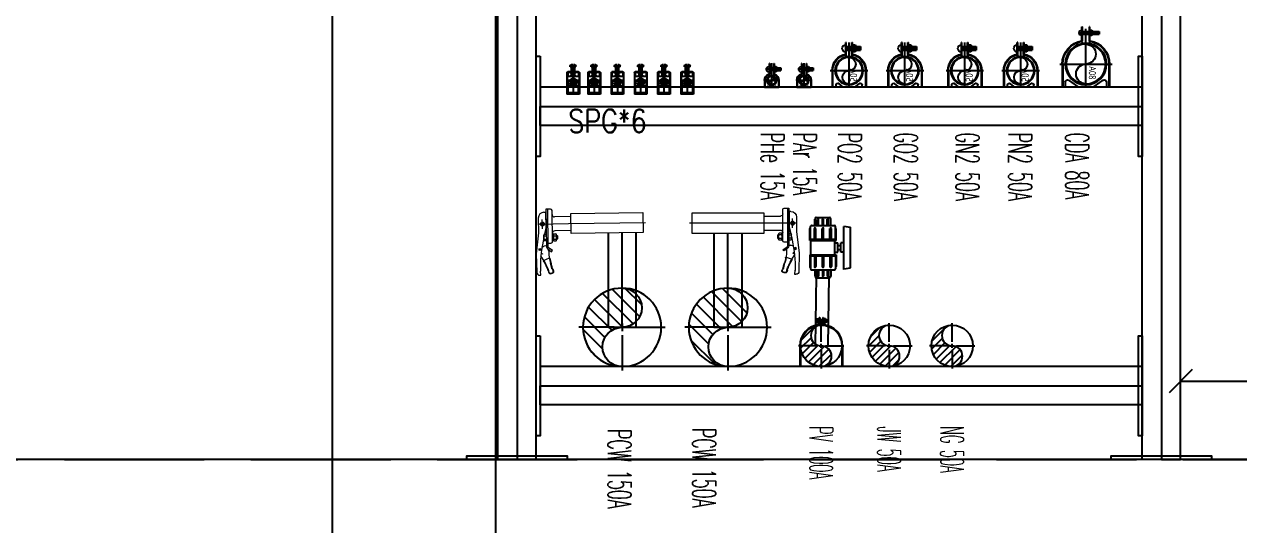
# Model space of a CAD drawing. Extents: x -3080 to 28500, y -1326 to 31609.
# Drawn here: x 21196.4 to 21457, y 26306.8 to 26414.3 of the extents above; entities that cross this region are included whole.
import ezdxf
from ezdxf.enums import TextEntityAlignment as Align
from ezdxf.xclip import XClip

# ---------------------------------------------------------------- set-up
doc = ezdxf.new("R2010")
doc.units = 0
doc.header["$LTSCALE"] = 100
doc.header["$XCLIPFRAME"] = 2
for name, pattern in [('188K-SM-07-F10-MECH-CR PIPE-Y2257103$0$AP7P1-SM-08-FNN-120-A(4)-SMP$0$18P2-SM-08-FNN-320-A(9)-20190318-JEN$0$SM-08-FNN-300-A(9)-JEN$0$15P6-SM-08-FNN-320-A(10)-UIS-TCM$0$15P6-SM-08-FNN-320-A(10)-UIS-TCM$0$15P6-SM-08-FNN-320-A(10)-UIS-TCM$0$15P6-SM-08-FNN-320-A(10)-UIS-TCM$0$15P6-SM-08-FNN-320-A(10)-UIS-TCM$0$15P6-SM-08-FNN-320-A(10)-UIS-TCM$0$15P6-SM-08-FNN-320-A(10)-UIS-TCM$0$8$0$F14P7-08-FNN-08-001_SPG$0$CENTER', [50.8, 31.75, -6.35, 6.35, -6.35]), ('188K-SM-07-F10-MECH-CR PIPE-Y2257103$0$AP7P1-SM-08-FNN-120-A(4)-SMP$0$18P2-SM-08-FNN-320-A(9)-20190318-JEN$0$SM-08-FNN-300-A(9)-JEN$0$15P6-SM-08-FNN-320-A(10)-UIS-TCM$0$15P6-SM-08-FNN-320-A(10)-UIS-TCM$0$15P6-SM-08-FNN-320-A(10)-UIS-TCM$0$15P6-SM-08-FNN-320-A(10)-UIS-TCM$0$15P6-SM-08-FNN-320-A(10)-UIS-TCM$0$15P6-SM-08-FNN-320-A(10)-UIS-TCM$0$15P6-SM-08-FNN-320-A(10)-UIS-TCM$0$8$0$F14P7-08-FNN-08-001_SPG$0$HIDDEN', [9.525, 6.35, -3.175]), ('188K-SM-07-F10-MECH-CR PIPE-Y2257103$0$CENTER', [2, 1.25, -0.25, 0.25, -0.25]), ('188K-SM-07-F10-MECH-CR PIPE-Y2257103$0$X-S-FAB_SL ALL$0$HIDDEN', [0.4, 0.3, -0.1])]:
    doc.linetypes.add(name, pattern=pattern)
for name, color, linetype in [('0-xref', 8, 'Continuous'), ('188K-SM-07-F10-MECH-CR PIPE-Y2257103$0$0-AP7P1-SM-08-BG_CDA', 6, 'Continuous'), ('188K-SM-07-F10-MECH-CR PIPE-Y2257103$0$0-BG', 6, 'Continuous'), ('188K-SM-07-F10-MECH-CR PIPE-Y2257103$0$0-Y-PCW', 140, 'Continuous'), ('188K-SM-07-F10-MECH-CR PIPE-Y2257103$0$18P6-SM-08-FNN-120-A(X)-20211124$0$0-L191043-PCWR-20.7-P', 6, 'Continuous'), ('188K-SM-07-F10-MECH-CR PIPE-Y2257103$0$18P6-SM-08-FNN-120-A(X)-20211124$0$0-和淞-G-BG_PN2', 116, 'Continuous'), ('188K-SM-07-F10-MECH-CR PIPE-Y2257103$0$AP6A-SM-08-FNN-300-A(18)-BAY$0$0-PV', 5, 'Continuous'), ('188K-SM-07-F10-MECH-CR PIPE-Y2257103$0$AP7P1-SM-08-FNN-120-A(12.5)-SMP$0$18P6-SM-08-FNN-120-A(X)-20211124$0$0-和淞-G-BG_GN2', 5, 'Continuous'), ('188K-SM-07-F10-MECH-CR PIPE-Y2257103$0$AP7P1-SM-08-FNN-120-A(4)-SMP$0$18P2-SM-08-FNN-320-A(9)-20190318-JEN$0$SM-08-FNN-300-A(9)-JEN$0$15P6-SM-08-FNN-320-A(10)-UIS-TCM$0$15P6-SM-08-FNN-320-A(10)-UIS-TCM$0$15P6-SM-08-FNN-320-A(10)-UIS-TCM$0$15P6-SM-08-FNN-320-A(10)-UIS-TCM$0$15P6-SM-08-FNN-320-A(10)-UIS-TCM$0$8$0$F14P7-08-FNN-08-001_SPG$0$G-SPG_C-20%F2+N2#AC201', 120, 'Continuous'), ('188K-SM-07-F10-MECH-CR PIPE-Y2257103$0$H-TXT', 7, 'Continuous'), ('188K-SM-07-F10-MECH-CR PIPE-Y2257103$0$SH-LINE-130', 2, 'Continuous'), ('188K-SM-07-F10-MECH-CR PIPE-Y2257103$0$UPW_PVDF', 7, 'Continuous'), ('188K-SM-07-F10-MECH-CR PIPE-Y2257103$0$X-S-FAB_SL ALL$0$BEAM-S', 2, 'Continuous'), ('188K-SM-07-F10-MECH-CR PIPE-Y2257103$0$X-S-FAB_SL ALL$0$HID', 5, '188K-SM-07-F10-MECH-CR PIPE-Y2257103$0$X-S-FAB_SL ALL$0$HIDDEN')]:
    doc.layers.add(name, color=color, linetype=linetype)
doc.layers.add('188K-SM-07-F10-MECH-CR PIPE-Y2257103$0$PCW', color=3, linetype='Continuous', lineweight=5, true_color=0x00ff00)
doc.styles.add('188K-SM-07-F10-MECH-CR PIPE-Y2257103$0$AA-TXT', font='romans.shx', dxfattribs={"bigfont": 'chineset.shx'})
doc.styles.add('188K-SM-07-F10-MECH-CR PIPE-Y2257103$0$AP6A-SM-08-FNN-300-A(18)-BAY$0$15P6-SM-08-FNN-100-A(D)-UIS-TCM$0$aa-txt', font='simplex.shx', dxfattribs={"width": 0.8, "bigfont": 'CHINA.shx'})
doc.styles.add('188K-SM-07-F10-MECH-CR PIPE-Y2257103$0$AP6A-SM-08-FNN-300-A(18)-BAY$0$15P6-SM-08-FNN-100-A(D)-UIS-TCM$0$SM-08-FNN-300-0_WWT(8)$0$SIMPLEX', font='SIMPLEX.shx', dxfattribs={"width": 0.7})
doc.styles.add('188K-SM-07-F10-MECH-CR PIPE-Y2257103$0$SPG', font='txt.shx', dxfattribs={"width": 0.55, "bigfont": '@chineset.shx'})
doc.styles.add('188K-SM-07-F10-MECH-CR PIPE-Y2257103$0$Standard', font='', dxfattribs={"width": 0.8})
doc.styles.get('188K-SM-07-F10-MECH-CR PIPE-Y2257103$0$Standard').set_extended_font_data('Microsoft JhengHei')
doc.dimstyles.new('188K-SM-07-F10-MECH-CR PIPE-Y2257103$0$DIMx5', dxfattribs={"dimscale": 5, "dimtxt": 5, "dimasz": 1, "dimexe": 0.5, "dimexo": 0.25, "dimgap": 0.25, "dimtad": 1, "dimdec": 1, "dimlfac": 10, "dimtxsty": '188K-SM-07-F10-MECH-CR PIPE-Y2257103$0$SPG', "dimblk": '188K-SM-07-F10-MECH-CR PIPE-Y2257103$0$_OBLIQUE', "dimcen": 2.5, "dimadec": 0, "dimazin": 0, "dimtfac": 1, "dimtdec": 1, "dimtmove": 0, "dimatfit": 3, "dimldrblk": '188K-SM-07-F10-MECH-CR PIPE-Y2257103$0$_OBLIQUE', "dimfxl": 1, "dimarcsym": 0})

# ---------------------------------------------------------------- blocks, each defined once
blk = doc.blocks.new('*U1541')
at = {"color": 241}
blk.add_lwpolyline([(17.5, 50), (-17.5, 50), (-17.5, 337.5), (17.5, 337.5)], close=True, dxfattribs=at)
blk = doc.blocks.new('188K-SM-07-F10-MECH-CR PIPE-Y2257103$0$X-S-FAB_SL ALL')
at = {"layer": '188K-SM-07-F10-MECH-CR PIPE-Y2257103$0$X-S-FAB_SL ALL$0$HID'}
blk.add_line((-2628.521, -73013.977), (19076.479, -73013.977), dxfattribs=at)
at = {"layer": '188K-SM-07-F10-MECH-CR PIPE-Y2257103$0$X-S-FAB_SL ALL$0$BEAM-S'}
blk.add_blockref('*U1541', (16806.479, -73086.477), dxfattribs=at)
blk = doc.blocks.new('*U257')
h = blk.add_hatch()
h.set_pattern_fill('ANSI31', color=1, scale=16.83, style=0)
h.set_pattern_definition([(45, (0, 0), (-1.48758, 1.48758), [])])
h.paths.add_polyline_path([(0, 8.41, 0.414214), (-8.41, 0, 0.414214), (0, -8.41, 1), (0, 0, -1)])
at = {"color": 1}
for p, q in [((0, 1.68), (0, 9.26)), ((-1.68, 0), (-9.26, 0)), ((-0.84, 0), (0.84, 0)), ((0, -0.84), (0, 0.84)), ((1.68, 0), (9.26, 0)), ((0, -1.68), (0, -9.26))]:
    blk.add_line(p, q, dxfattribs=at)
blk.add_circle((0, 0), 8.41)
for centre, start, end in [((0, 4.21), 90, 270), ((0, -4.21), 270, 90)]:
    blk.add_arc(centre, 4.21, start, end, dxfattribs=at)
at = {"style": '188K-SM-07-F10-MECH-CR PIPE-Y2257103$0$AP6A-SM-08-FNN-300-A(18)-BAY$0$15P6-SM-08-FNN-100-A(D)-UIS-TCM$0$aa-txt', "width": 0.8, "flags": 1}
blk.add_attdef('高度(cm)', (0.02, 0.14), '', height=0.2, dxfattribs=at)
blk = doc.blocks.new('*U213')
h = blk.add_hatch()
h.set_pattern_fill('ANSI31', color=1, scale=8.89, style=0)
h.set_pattern_definition([(45, (0, 0), (-0.78577, 0.78577), [])])
h.paths.add_polyline_path([(0, 4.45, 0.414214), (-4.45, 0, 0.414214), (0, -4.45, 1), (0, 0, -1)])
at = {"color": 1}
for p, q in [((0, 0.89), (0, 4.89)), ((-0.89, 0), (-4.89, 0)), ((-0.44, 0), (0.44, 0)), ((0, -0.44), (0, 0.44)), ((0.89, 0), (4.89, 0)), ((0, -0.89), (0, -4.89))]:
    blk.add_line(p, q, dxfattribs=at)
blk.add_circle((0, 0), 4.45)
for centre, start, end in [((0, 2.22), 90, 270), ((0, -2.22), 270, 90)]:
    blk.add_arc(centre, 2.22, start, end, dxfattribs=at)
at = {"style": '188K-SM-07-F10-MECH-CR PIPE-Y2257103$0$AP6A-SM-08-FNN-300-A(18)-BAY$0$15P6-SM-08-FNN-100-A(D)-UIS-TCM$0$aa-txt', "width": 0.8, "flags": 1}
blk.add_attdef('高度(cm)', (0.02, 0.14), '', height=0.2, dxfattribs=at)
blk = doc.blocks.new('188K-SM-07-F10-MECH-CR PIPE-Y2257103$0$A$Cb8898ec5')
at = {"linetype": '188K-SM-07-F10-MECH-CR PIPE-Y2257103$0$CENTER'}
blk.add_line((-2.76, 16.16), (4, 16.16), dxfattribs=at)
at = {"linetype": 'ByBlock'}
for p, q in [((-2.52, 16.84), (-1.66, 16.84)), ((-1.38, 18.23), (-1.38, 13.74)), ((-1.38, 18.23), (-0.97, 18.23)), ((-1.38, 17.54), (-1.38, 14.78)), ((-0.97, 18.23), (-0.97, 13.37)), ((0.97, 18.23), (0.97, 13.37)), ((0.97, 18.23), (1.38, 18.23)), ((1.38, 18.23), (1.38, 13.74)), ((1.66, 14.78), (1.66, 17.54)), ((1.66, 17.17), (1.66, 15.14)), ((2.55, 17.51), (1.86, 17.51)), ((1.86, 16.84), (2.55, 16.84)), ((2.76, 15.14), (2.76, 17.17)), ((-2.52, 15.48), (-1.66, 15.48)), ((1.86, 15.48), (2.55, 15.48)), ((1.86, 14.8), (2.55, 14.8)), ((-13.81, 0), (-13.81, -13.4)), ((-13.4, 0), (-13.4, -13.4)), ((13.4, 0), (13.4, -13.4)), ((13.81, 0), (13.81, -13.4))]:
    blk.add_line(p, q, dxfattribs=at)
blk.add_lwpolyline([(-2.62, 17.33), (-2.52, 17.51), (-1.66, 17.51), (-1.66, 14.8), (-2.52, 14.8), (-2.62, 14.99)], close=True, dxfattribs=at)
for points in [[(-1.38, 14.78), (-1.66, 14.78), (-1.66, 17.54), (-1.38, 17.54)], [(1.38, 16.85), (-1.38, 16.85)], [(1.66, 14.78), (1.38, 14.78), (1.38, 17.54), (1.66, 17.54)], [(2.76, 15.47), (3.66, 15.47), (3.66, 16.85), (2.76, 16.85)], [(-1.38, 15.47), (1.38, 15.47)]]:
    blk.add_lwpolyline(points, dxfattribs=at)
blk.add_circle((0, 0, 0), 13.4)
blk.add_circle((0, 0), 13.4, dxfattribs=at)
for centre, radius, start, end in [((-2.02, 17.17), 0.599, 145.61575, 214.38425), ((-0.38, 16.16), 2.24, 162.41205, 197.58795), ((2.04, 17.17), 0.38, 117.12411, 242.87589), ((2.87, 16.16), 1.21, 146.00782, 213.99218), ((2.38, 17.17), 0.38, 297.12411, 62.87589), ((1.55, 16.16), 1.21, 326.00782, 33.99218), ((2.61, 16.16), 1.25, 326.60151, 33.39849), ((0, 0), 13.81, 95.73055, 180), ((-2.02, 15.14), 0.599, 145.61575, 214.38425), ((0, 0), 13.81, 0, 84.26945), ((2.04, 15.14), 0.38, 117.12411, 242.87589), ((2.38, 15.14), 0.38, 297.12411, 62.87589)]:
    blk.add_arc(centre, radius, start, end, dxfattribs=at)
blk = doc.blocks.new('188K-SM-07-F10-MECH-CR PIPE-Y2257103$0$PCW-150Ax50A-L20-l_dwg_BFV-toyo-50A-f-3997985-SEC-F21')
at = {"layer": '188K-SM-07-F10-MECH-CR PIPE-Y2257103$0$PCW'}
for p, q in [((176568.5, 9726.3), (176569.5, 9726.3)), ((176572.5, 9736.1), (176572.5, 9655.1)), ((176582.5, 9666.1), (176582.5, 9733.1)), ((176568.5, 9710.6), (176569.5, 9710.6)), ((176568.5, 9697.6), (176569.5, 9697.6)), ((176622.5, 9719.1), (176587.5, 9719.1)), ((176564, 9675.2), (176562.3, 9667.3)), ((176564, 9669.7), (176564, 9680.2)), ((176565, 9682), (176569.5, 9682)), ((176565, 9678.5), (176569.5, 9678.5)), ((176565, 9671.5), (176569.5, 9671.5)), ((176569.5, 9668), (176565, 9668)), ((176585.5, 9682.5), (176590.3, 9682.5)), ((176585.5, 9678.7), (176590.3, 9678.7)), ((176585.5, 9671.2), (176590.3, 9671.2)), ((176585.5, 9667.5), (176590.3, 9667.5)), ((176622.5, 9689.1), (176587.5, 9689.1)), ((176591.3, 9669.3), (176591.3, 9680.6)), ((176591.3, 9679), (176592.5, 9679)), ((176559.8, 9654.8), (176564.8, 9656.7)), ((176572.5, 9663.1), (176579.5, 9663.1)), ((176574, 9647), (176573.3, 9649.7)), ((176547.2, 9639.8), (176547.8, 9600.6)), ((176562.6, 9626.1), (176575.6, 9631)), ((176572.4, 9603.2), (176572.7, 9600.6)), ((176573.8, 9601), (176573.5, 9603.6)), ((176579, 9598.4), (176581.2, 9599.1)), ((176579.4, 9597.3), (176581.6, 9598))]:
    blk.add_line(p, q, dxfattribs=at)
at = {"layer": '188K-SM-07-F10-MECH-CR PIPE-Y2257103$0$PCW', "color": 1, "true_color": 0xff0000}
blk.add_line((176561.3, 9694.1), (176561.3, 9714.1), dxfattribs=at)
at = {"layer": '188K-SM-07-F10-MECH-CR PIPE-Y2257103$0$PCW', "flags": 128}
for points in [[(176565.1, 9729.4), (176568.5, 9729.4), (176568.5, 9695.7), (176565.5, 9682)], [(176579.5, 9736.1), (176572.5, 9736.1), (176569.5, 9736.1), (176569.5, 9655.1)], [(176552.7, 9717), (176552.7, 9685.4), (176547.2, 9640.2)], [(176582.5, 9682.5), (176584.5, 9682.5), (176584.5, 9667.5), (176582.5, 9667.5)], [(176591.3, 9671), (176592.5, 9671), (176592.5, 9679), (176593.5, 9678), (176593.5, 9672), (176592.5, 9671)], [(176571.4, 9651.2), (176580.1, 9644.4), (176582, 9646.7), (176573.3, 9653.5)], [(176557.9, 9641.4), (176560.9, 9640.2), (176560.5, 9639.1), (176557.7, 9640.2)], [(176580.6, 9607.7), (176579.6, 9611.9), (176577.7, 9618.8)], [(176581.7, 9608.1), (176580.7, 9612.2), (176578.9, 9619.1)], [(176554.3, 9594.1), (176556.3, 9594.1), (176555.8, 9602.8)]]:
    blk.add_lwpolyline(points, dxfattribs=at)
for points in [[(176777.5, 9682.6), (176622.5, 9682.6), (176622.5, 9725.6), (176777.5, 9725.6)], [(176562.4, 9706.1), (176563.6, 9704.1), (176562.4, 9702.1), (176560.1, 9702.1), (176559, 9704.1), (176560.1, 9706.1)]]:
    blk.add_lwpolyline(points, close=True, dxfattribs=at)
at = {"layer": '188K-SM-07-F10-MECH-CR PIPE-Y2257103$0$PCW', "color": 1, "true_color": 0xff0000, "flags": 128}
blk.add_lwpolyline([(176551.3, 9704.1), (176617.5, 9704.1), (176782.5, 9704.1)], dxfattribs=at)
at = {"layer": '188K-SM-07-F10-MECH-CR PIPE-Y2257103$0$PCW'}
for centre, radius in [((176561.3, 9704.1), 4), ((176561.3, 9704.1), 2), ((176555.4, 9649.4), 2.06), ((176555.4, 9649.4), 1.41)]:
    blk.add_circle(centre, radius, dxfattribs=at)
for centre, radius, start, end in [((176565.1, 9717), 12.4, 90, 180), ((176579.5, 9733.1), 3, 0, 90), ((176587.5, 9724.1), 5, 180, 270), ((176566, 9680.2), 2.03, 120.5102, 239.4898), ((176570.6, 9675), 6.62, 148.1092, 211.8908), ((176566, 9669.7), 2.03, 120.5102, 239.4898), ((176587.5, 9684.1), 5, 90, 180), ((176586.8, 9680.6), 2.26, 123.8875, 236.1125), ((176592, 9675), 7.54, 150.1583, 209.8417), ((176586.8, 9669.3), 2.26, 123.8875, 236.1125), ((176589, 9680.6), 2.26, 303.8875, 56.1125), ((176583.8, 9675), 7.54, 330.1583, 29.8417), ((176589, 9669.3), 2.26, 303.8875, 56.1125), ((176836.8, 9607.2), 281, 167.6464, 180.9142), ((176566.8, 9651.2), 5.84, 62.8396, 110), ((176574.5, 9655.1), 5, 180, 232), ((176574.5, 9655.1), 2, 180, 232), ((176568.4, 9645.5), 5.84, 359.3167, 15), ((176667.7, 9644.3), 93.5, 179.3168, 195.8177), ((176579.5, 9666.1), 3, 270, 0), ((176550.6, 9639.8), 3.44, 173.0887, 180.5618), ((176462.7, 9566.5), 116.9, 18.505, 36.0403), ((176562.8, 9625.6), 0.584, 110.5352, 210.537), ((176462.7, 9566.5), 115.7, 18.505, 30.537), ((176575.8, 9630.4), 0.584, 8.5726, 110.5352), ((176667.7, 9644.3), 92.3, 188.5726, 195.8177), ((176554.3, 9600.7), 6.53, 180.5613, 270), ((176577.7, 9602.3), 5.26, 198.5051, 288.5045), ((176577.7, 9602.3), 4.09, 198.5051, 288.5045), ((176607.7, 9618.7), 29.2, 202.0741, 211.4646), ((176580.3, 9601.9), 2.92, 288.5053, 31.4646), ((176580.3, 9601.9), 4.09, 288.5053, 31.4646), ((176607.7, 9618.7), 28, 202.0741, 211.4646)]:
    blk.add_arc(centre, radius, start, end, dxfattribs=at)
blk = doc.blocks.new('188K-SM-07-F10-MECH-CR PIPE-Y2257103$0$AP6A-SM-08-FNN-300-A(18)-BAY$0$25A-BV')
for p, q in [((-26334.64, 1174.4, 0), (-26334.43, 1175.84, 0)), ((-26325.65, 1175.84, 0), (-26334.43, 1175.84, 0)), ((-26325.44, 1174.4, 0), (-26325.65, 1175.84, 0)), ((-26325.36, 1174.4, 0), (-26334.56, 1174.4, 0)), ((-26331.58, 1172.74, 0), (-26334.13, 1172.74, 0)), ((-26331.83, 1167.1, 0), (-26331.83, 1172.74, 0)), ((-26331.58, 1167.1, 0), (-26331.58, 1172.74, 0)), ((-26331.03, 1174.4, 0), (-26331.03, 1173.74, 0)), ((-26329.05, 1173.74, 0), (-26331.03, 1173.74, 0)), ((-26329.05, 1173.15, 0), (-26331.03, 1173.15, 0)), ((-26331.03, 1172.49, 0), (-26331.03, 1173.15, 0)), ((-26330.49, 1173.15, 0), (-26330.49, 1173.74, 0)), ((-26329.59, 1173.15, 0), (-26329.59, 1173.74, 0)), ((-26329.05, 1174.4, 0), (-26329.05, 1173.74, 0)), ((-26329.05, 1172.49, 0), (-26329.05, 1173.15, 0)), ((-26328.5, 1167.1, 0), (-26328.5, 1172.74, 0)), ((-26328.5, 1172.74, 0), (-26325.95, 1172.74, 0)), ((-26328.25, 1167.1, 0), (-26328.25, 1172.74, 0)), ((-26336.51, 1168.44, 0), (-26336.51, 1171.4, 0)), ((-26336.39, 1171.25, 0), (-26336.51, 1171.25, 0)), ((-26336.39, 1171.25, 0), (-26336.51, 1171.25, 0)), ((-26334.79, 1171.52, 0), (-26336.39, 1171.52, 0)), ((-26336.39, 1171.42, 0), (-26336.39, 1168.41, 0)), ((-26336.39, 1171.42, 0), (-26336.39, 1168.41, 0)), ((-26334.79, 1171.62, 0), (-26336.15, 1171.62, 0)), ((-26334.79, 1171.05, 0), (-26336.15, 1171.05, 0)), ((-26334.79, 1170.85, 0), (-26336.15, 1170.85, 0)), ((-26334.79, 1170.02, 0), (-26336.15, 1170.02, 0)), ((-26334.79, 1167.45, 0), (-26334.79, 1172.39, 0)), ((-26331.83, 1172.59, 0), (-26334.59, 1172.59, 0)), ((-26331.83, 1171.73, 0), (-26334.13, 1171.73, 0)), ((-26331.83, 1171.43, 0), (-26334.13, 1171.43, 0)), ((-26331.83, 1170.07, 0), (-26334.13, 1170.07, 0)), ((-26328.5, 1172.49, 0), (-26331.58, 1172.49, 0)), ((-26328.25, 1172.59, 0), (-26325.49, 1172.59, 0)), ((-26328.25, 1171.73, 0), (-26325.95, 1171.73, 0)), ((-26328.25, 1171.43, 0), (-26325.95, 1171.43, 0)), ((-26328.25, 1170.07, 0), (-26325.95, 1170.07, 0)), ((-26325.29, 1167.45, 0), (-26325.29, 1172.39, 0)), ((-26325.29, 1171.62, 0), (-26323.93, 1171.62, 0)), ((-26325.29, 1171.52, 0), (-26323.69, 1171.52, 0)), ((-26325.29, 1171.05, 0), (-26323.93, 1171.05, 0)), ((-26325.29, 1170.85, 0), (-26323.93, 1170.85, 0)), ((-26325.29, 1170.02, 0), (-26323.93, 1170.02, 0)), ((-26323.57, 1168.44, 0), (-26323.57, 1171.4, 0)), ((-26336.39, 1168.58, 0), (-26336.51, 1168.58, 0)), ((-26336.39, 1168.58, 0), (-26336.51, 1168.58, 0)), ((-26334.79, 1168.32, 0), (-26336.39, 1168.32, 0)), ((-26334.79, 1169.82, 0), (-26336.15, 1169.82, 0)), ((-26334.79, 1168.22, 0), (-26336.15, 1168.22, 0)), ((-26334.71, 1168.99, 0), (-26336.07, 1168.99, 0)), ((-26334.71, 1168.79, 0), (-26336.07, 1168.79, 0)), ((-26331.83, 1169.77, 0), (-26334.13, 1169.77, 0)), ((-26331.83, 1168.4, 0), (-26334.13, 1168.4, 0)), ((-26331.83, 1168.1, 0), (-26334.13, 1168.1, 0)), ((-26328.25, 1169.77, 0), (-26325.95, 1169.77, 0)), ((-26328.25, 1168.4, 0), (-26325.95, 1168.4, 0)), ((-26328.25, 1168.1, 0), (-26325.95, 1168.1, 0)), ((-26325.29, 1169.82, 0), (-26323.93, 1169.82, 0)), ((-26325.29, 1168.99, 0), (-26323.93, 1168.99, 0)), ((-26325.29, 1168.79, 0), (-26323.93, 1168.79, 0)), ((-26325.29, 1168.32, 0), (-26323.69, 1168.32, 0)), ((-26325.29, 1168.22, 0), (-26323.93, 1168.22, 0)), ((-26331.83, 1167.25, 0), (-26334.59, 1167.25, 0)), ((-26331.58, 1167.1, 0), (-26334.13, 1167.1, 0)), ((-26328.5, 1167.35, 0), (-26331.58, 1167.35, 0)), ((-26328.5, 1167.1, 0), (-26325.95, 1167.1, 0)), ((-26328.25, 1167.25, 0), (-26325.49, 1167.25, 0))]:
    blk.add_line(p, q)
for centre, radius, start, end in [((-26334.13, 1172.59, 0), 0.15, 90, 180), ((-26325.95, 1172.59, 0), 0.15, 0, 90), ((-26336.39, 1171.4, 0), 0.12, 90, 180), ((-26336.15, 1171.52, 0), 0.1, 90, 180), ((-26336.15, 1170.95, 0), 0.1, 90, 270), ((-26336.15, 1169.92, 0), 0.1, 90, 270), ((-26334.59, 1172.39, 0), 0.2, 90, 180), ((-26334.13, 1171.58, 0), 0.15, 90, 270), ((-26334.13, 1169.92, 0), 0.15, 90, 270), ((-26325.95, 1171.58, 0), 0.15, 270, 90), ((-26325.95, 1169.92, 0), 0.15, 270, 90), ((-26325.49, 1172.39, 0), 0.2, 0, 90), ((-26323.93, 1171.52, 0), 0.1, 0, 90), ((-26323.93, 1170.95, 0), 0.1, 270, 90), ((-26323.93, 1169.92, 0), 0.1, 270, 90), ((-26323.69, 1171.4, 0), 0.12, 0, 90), ((-26336.39, 1168.44, 0), 0.12, 180, 270), ((-26336.15, 1168.32, 0), 0.1, 180, 270), ((-26336.07, 1168.89, 0), 0.1, 90, 270), ((-26334.59, 1167.45, 0), 0.2, 180, 270), ((-26334.13, 1168.25, 0), 0.15, 90, 270), ((-26325.95, 1168.25, 0), 0.15, 270, 90), ((-26325.49, 1167.45, 0), 0.2, 270, 0), ((-26323.93, 1168.89, 0), 0.1, 270, 90), ((-26323.93, 1168.32, 0), 0.1, 270, 0), ((-26323.69, 1168.44, 0), 0.12, 270, 0), ((-26334.13, 1167.25, 0), 0.15, 180, 270), ((-26325.95, 1167.25, 0), 0.15, 270, 0)]:
    blk.add_arc(centre, radius, start, end)
blk = doc.blocks.new('188K-SM-07-F10-MECH-CR PIPE-Y2257103$0$SEC-P-Clamp-80A')
at = {"color": 0, "linetype": 'ByBlock'}
for p, q in [((-13.7, 119.5), (-28.3, 119.5)), ((-28.3, 119.5), (-28.3, 113.5)), ((-13.7, 113.5), (-28.3, 113.5)), ((-13.7, 120.9), (-13.7, 112.2)), ((-9.5, 122.3), (-12.9, 122.3)), ((-12.9, 119.4), (-9.5, 119.4)), ((-12.9, 113.6), (-9.5, 113.6)), ((-12.9, 110.8), (-9.5, 110.8)), ((-8.7, 99.5), (-8.7, 129.5)), ((-8.7, 129.5), (-7.5, 129.5)), ((-8.7, 112.2), (-8.7, 120.9)), ((-7.5, 98.5), (-7.5, 129.5)), ((7.5, 119.5), (-7.5, 119.5)), ((7.5, 113.5), (-7.5, 113.5)), ((7.5, 98.5), (7.5, 129.5)), ((8.7, 129.5), (7.5, 129.5)), ((8.7, 99.5), (8.7, 129.5)), ((-50.8, 49.5), (-50.8, 0)), ((-49.5, 49.5), (-49.5, 0)), ((49.5, 49.5), (49.5, 0)), ((50.8, 49.5), (50.8, 0)), ((-50.8, 0), (50.8, 0)), ((-44.5, 10.4), (-44.5, 0)), ((-15.2, 0), (-36.8, 14.6)), ((15.2, 0), (36.8, 14.6)), ((44.5, 10.4), (44.5, 0))]:
    blk.add_line(p, q, dxfattribs=at)
at = {"color": 1, "linetype": '188K-SM-07-F10-MECH-CR PIPE-Y2257103$0$CENTER'}
for p, q in [((14.5, 116.5), (-28.3, 116.5)), ((0, 0), (0, 129.1)), ((56.3, 49.5), (-56.3, 49.5))]:
    blk.add_line(p, q, dxfattribs=at)
at = {"color": 0, "linetype": 'ByBlock'}
for radius in [44.5, 42.5]:
    blk.add_circle((0, 49.5), radius, dxfattribs=at)
for centre, radius, start, end in [((-12, 120.9), 1.7, 122.0046, 237.9954), ((-8.1, 116.5), 5.61, 149.0209, 210.9791), ((-12, 112.2), 1.7, 122.0046, 237.9954), ((-10.4, 120.9), 1.7, 302.0046, 57.9954), ((-14.3, 116.5), 5.61, 329.0209, 30.9791), ((-10.4, 112.2), 1.7, 302.0046, 57.9954), ((8.7, 116.5), 5.77, 270, 90), ((0, 49.5), 50.8, 99.8709, 180), ((0, 49.5), 49.5, 98.7059, 180), ((-10, 95.4), 2.5, 284.2411, 104.2411), ((0, 49.5), 49.5, 0, 81.2941), ((10, 95.4), 2.5, 75.7589, 255.7589), ((0, 49.5), 50.8, 0, 80.1291), ((-39.5, 10.4), 5, 55.9469, 180), ((39.5, 10.4), 5, 0, 124.0531)]:
    blk.add_arc(centre, radius, start, end, dxfattribs=at)
for centre, start, end in [((0, 70.8), 90, 270), ((0, 28.3), 270, 90)]:
    blk.add_arc(centre, 21.2, start, end)
at = {"color": 2, "linetype": 'ByBlock', "style": '188K-SM-07-F10-MECH-CR PIPE-Y2257103$0$Standard', "width": 0.75}
blk.add_text('80A', height=15, rotation=90, dxfattribs=at).set_placement((-13.8, 30.6), align=Align.MIDDLE)
blk = doc.blocks.new('*U1538')
at = {"color": 0}
blk.add_blockref('188K-SM-07-F10-MECH-CR PIPE-Y2257103$0$SEC-P-Clamp-80A', (0, 0), dxfattribs=at)
blk = doc.blocks.new('188K-SM-07-F10-MECH-CR PIPE-Y2257103$0$SEC-P-Clamp-50A')
at = {"color": 0, "linetype": 'ByBlock'}
for p, q in [((-13.7, 87), (-24.8, 87)), ((-24.8, 87), (-24.8, 79)), ((-13.7, 79), (-24.8, 79)), ((-13.7, 88.6), (-13.7, 77.4)), ((-8, 90.5), (-12.9, 90.5)), ((-8, 86.7), (-12.9, 86.7)), ((-8, 79.2), (-12.9, 79.2)), ((-7.2, 71), (-7.2, 96)), ((-6, 96), (-7.2, 96)), ((-7.2, 77.4), (-7.2, 88.6)), ((-6, 70), (-6, 96)), ((6, 87), (-6, 87)), ((6, 79), (-6, 79)), ((6, 70), (6, 96)), ((6, 96), (7.2, 96)), ((7.2, 71), (7.2, 96)), ((-12.9, 75.5), (-8, 75.5)), ((-36.5, 35.2), (-36.5, 0)), ((-35.2, 35.2), (-35.2, 0)), ((35.2, 35.2), (35.2, 0)), ((36.5, 35.2), (36.5, 0)), ((-36.5, 0), (36.5, 0)), ((-28, 0), (-28, 4.2)), ((-12.5, 0), (-21.5, 7.3)), ((12.5, 0), (21.5, 7.3)), ((28, 0), (28, 4.2))]:
    blk.add_line(p, q, dxfattribs=at)
at = {"color": 1, "linetype": '188K-SM-07-F10-MECH-CR PIPE-Y2257103$0$CENTER'}
for p, q in [((7.2, 83), (-24.8, 83)), ((0, 0), (0, 95.9)), ((-40.2, 35.2), (40.2, 35.2))]:
    blk.add_line(p, q, dxfattribs=at)
at = {"color": 0, "linetype": 'ByBlock'}
for radius in [30.2, 28.6]:
    blk.add_circle((0, 35.2), radius, dxfattribs=at)
for centre, radius, start, end in [((-11.1, 88.6), 2.6, 133.818, 226.182), ((-4.5, 83), 9.2, 155.9322, 204.0678), ((-11.1, 77.4), 2.6, 133.818, 226.182), ((-9.8, 88.6), 2.6, 313.818, 46.182), ((-16.4, 83), 9.2, 335.9322, 24.0678), ((-9.8, 77.4), 2.6, 313.818, 46.182), ((7.2, 83), 7.51, 270, 90), ((0, 35.2), 36.4, 101.3926, 180), ((0, 35.2), 35.2, 99.8002, 180), ((0, 49.5), 14.3, 90, 270), ((-8.5, 66.9), 2.51, 279.2496, 105.0462), ((0, 35.2), 35.2, 0, 80.1998), ((8.5, 66.9), 2.51, 74.9538, 260.7504), ((0, 35.2), 36.4, 0, 78.6074), ((0, 21), 14.3, 270, 90), ((-24, 4.2), 4, 50.95, 180), ((24, 4.2), 4, 0, 129.05)]:
    blk.add_arc(centre, radius, start, end, dxfattribs=at)
at = {"color": 2, "linetype": 'ByBlock', "style": '188K-SM-07-F10-MECH-CR PIPE-Y2257103$0$Standard', "width": 0.75}
blk.add_text('50A', height=15, rotation=90, dxfattribs=at).set_placement((-9.7, 25.6), align=Align.MIDDLE)
blk = doc.blocks.new('*U259')
at = {"color": 0}
blk.add_blockref('188K-SM-07-F10-MECH-CR PIPE-Y2257103$0$SEC-P-Clamp-50A', (0, 0), dxfattribs=at)
blk = doc.blocks.new('188K-SM-07-F10-MECH-CR PIPE-Y2257103$0$SEC-P-Clamp-15A')
at = {"color": 0, "linetype": 'ByBlock'}
for p, q in [((-10.5, 41.3), (-19.9, 41.3)), ((-19.9, 41.3), (-19.9, 35.3)), ((-10.5, 35.3), (-19.9, 35.3)), ((-10.5, 42.7), (-10.5, 34)), ((-6.3, 44.1), (-9.7, 44.1)), ((-9.7, 41.2), (-6.3, 41.2)), ((-9.7, 35.5), (-6.3, 35.5)), ((-9.7, 32.6), (-6.3, 32.6)), ((-5.5, 50.8), (-5.5, 28.8)), ((-4.5, 50.8), (-5.5, 50.8)), ((-4.5, 50.8), (-4.5, 28.1)), ((-4.5, 41.3), (4.5, 41.3)), ((-4.5, 35.3), (4.5, 35.3)), ((4.5, 50.8), (4.5, 28.1)), ((4.5, 50.8), (5.5, 50.8)), ((5.5, 50.8), (5.5, 28.8)), ((-15.5, 14.3), (-15.5, 0)), ((15.5, 0), (-15.5, 0)), ((-14.5, 14.3), (-14.5, 0)), ((-8.5, 1.1), (-8.5, 0)), ((-5, 0), (-6.8, 1.8)), ((5, 0), (6.8, 1.8)), ((8.5, 1.1), (8.5, 0)), ((14.5, 14.3), (14.5, 0)), ((15.5, 14.3), (15.5, 0))]:
    blk.add_line(p, q, dxfattribs=at)
at = {"color": 1, "linetype": 'ByBlock'}
for p, q in [((-19.9, 38.3), (13.4, 38.3)), ((0, 51.1), (0, 0)), ((-16.4, 14.3), (16.4, 14.3))]:
    blk.add_line(p, q, dxfattribs=at)
at = {"color": 0, "linetype": 'ByBlock'}
for radius in [10.8, 9.2]:
    blk.add_circle((0, 14.3), radius, dxfattribs=at)
for centre, radius, start, end in [((0, 14.3), 15.5, 110.7836, 180), ((0, 14.3), 14.5, 108.08, 180), ((-8.8, 42.7), 1.7, 122.0046, 237.9954), ((-4.9, 38.3), 5.61, 149.0209, 210.9791), ((-8.8, 34), 1.7, 122.0046, 237.9954), ((-6.3, 25.3), 1.83, 299.9346, 119.9352), ((-7.2, 42.7), 1.7, 302.0046, 57.9954), ((-11.1, 38.3), 5.61, 329.0209, 30.9791), ((-7.2, 34), 1.7, 302.0046, 57.9954), ((0, 14.3), 14.5, 0, 71.92), ((6.3, 25.3), 1.83, 60.0648, 240.0654), ((5.5, 38.3), 5.77, 270, 90), ((0, 14.3), 15.5, 0, 69.2164), ((-7.5, 1.1), 1, 45, 180), ((0, 18.9), 4.6, 90, 270), ((0, 9.7), 4.6, 270, 90), ((7.5, 1.1), 1, 0, 135)]:
    blk.add_arc(centre, radius, start, end, dxfattribs=at)
at = {"color": 2, "linetype": 'ByBlock', "style": '188K-SM-07-F10-MECH-CR PIPE-Y2257103$0$Standard', "width": 0.75}
blk.add_text('15A', height=8, rotation=90, dxfattribs=at).set_placement((-4, 14.1), align=Align.MIDDLE)
blk = doc.blocks.new('*U252')
at = {"color": 0}
blk.add_blockref('188K-SM-07-F10-MECH-CR PIPE-Y2257103$0$SEC-P-Clamp-15A', (0, 0), dxfattribs=at)
blk = doc.blocks.new('188K-SM-07-F10-MECH-CR PIPE-Y2257103$0$AP7P1-SM-08-FNN-120-A(4)-SMP$0$18P2-SM-08-FNN-320-A(9)-20190318-JEN$0$SM-08-FNN-300-A(9)-JEN$0$15P6-SM-08-FNN-320-A(10)-UIS-TCM$0$15P6-SM-08-FNN-320-A(10)-UIS-TCM$0$15P6-SM-08-FNN-320-A(10)-UIS-TCM$0$15P6-SM-08-FNN-320-A(10)-UIS-TCM$0$15P6-SM-08-FNN-320-A(10)-UIS-TCM$0$15P6-SM-08-FNN-320-A(10)-UIS-TCM$0$15P6-SM-08-FNN-320-A(10)-UIS-TCM$0$8$0$F14P7-08-FNN-08-001_SPG$0$TubeClamp-6+10')
at = {"color": 0, "linetype": 'ByBlock'}
for p, q in [((-13.5, 31), (-13.5, 0)), ((-11.5, 33), (11.5, 33)), ((-11.5, 31), (-11.5, 23.1)), ((-11.5, 31), (11.5, 31)), ((-6, 43.6), (-6, 45.6)), ((-6, 43.6), (6, 43.6)), ((-4.5, 29), (-4.5, 31)), ((-4.5, 29), (4.5, 29)), ((-4, 47.6), (-0.7, 47.6)), ((-3.5, 33), (-3.5, 43.6)), ((-3.5, 23.6), (-3.5, 29)), ((-0.7, 45.6), (-0.7, 47.6)), ((-0.7, 45.6), (0.8, 45.6)), ((0.8, 47.6), (4, 47.6)), ((0.8, 45.6), (0.8, 47.6)), ((3.5, 33), (3.5, 43.6)), ((3.5, 23.6), (3.5, 29)), ((4.5, 29), (4.5, 31)), ((6, 43.6), (6, 45.6)), ((11.5, 31), (11.5, 23.1)), ((13.5, 31), (13.5, 0)), ((-12.9, 23.1), (13, 23.1)), ((-12.9, 23.1), (-12.9, 14.1)), ((-12.9, 14.1), (-8.7, 14.1)), ((-11.5, 14.1), (-11.5, 0)), ((-1, 19.1), (-8.7, 14.1)), ((-6, 23.6), (6, 23.6)), ((-6, 23.6), (-6, 23.1)), ((-1, 19.1), (1, 19.1)), ((1, 19.1), (8.8, 14.1)), ((6, 23.6), (6, 23.1)), ((8.8, 14.1), (13, 14.1)), ((11.5, 14.1), (11.5, 0)), ((13, 23.1), (13, 14.1)), ((-11, -12.1), (11, -12.1))]:
    blk.add_line(p, q, dxfattribs=at)
at = {"color": 1, "linetype": '188K-SM-07-F10-MECH-CR PIPE-Y2257103$0$AP7P1-SM-08-FNN-120-A(4)-SMP$0$18P2-SM-08-FNN-320-A(9)-20190318-JEN$0$SM-08-FNN-300-A(9)-JEN$0$15P6-SM-08-FNN-320-A(10)-UIS-TCM$0$15P6-SM-08-FNN-320-A(10)-UIS-TCM$0$15P6-SM-08-FNN-320-A(10)-UIS-TCM$0$15P6-SM-08-FNN-320-A(10)-UIS-TCM$0$15P6-SM-08-FNN-320-A(10)-UIS-TCM$0$15P6-SM-08-FNN-320-A(10)-UIS-TCM$0$15P6-SM-08-FNN-320-A(10)-UIS-TCM$0$8$0$F14P7-08-FNN-08-001_SPG$0$CENTER'}
blk.add_line((0, 47.6), (0, -15.2), dxfattribs=at)
at = {"color": 8, "linetype": '188K-SM-07-F10-MECH-CR PIPE-Y2257103$0$AP7P1-SM-08-FNN-120-A(4)-SMP$0$18P2-SM-08-FNN-320-A(9)-20190318-JEN$0$SM-08-FNN-300-A(9)-JEN$0$15P6-SM-08-FNN-320-A(10)-UIS-TCM$0$15P6-SM-08-FNN-320-A(10)-UIS-TCM$0$15P6-SM-08-FNN-320-A(10)-UIS-TCM$0$15P6-SM-08-FNN-320-A(10)-UIS-TCM$0$15P6-SM-08-FNN-320-A(10)-UIS-TCM$0$15P6-SM-08-FNN-320-A(10)-UIS-TCM$0$15P6-SM-08-FNN-320-A(10)-UIS-TCM$0$8$0$F14P7-08-FNN-08-001_SPG$0$HIDDEN'}
for p, q in [((-13.5, 0), (-13.5, -15)), ((-11.5, 0), (-11.5, -15)), ((-11, 0), (11, 0)), ((11.5, 0), (11.5, -15)), ((13.5, 0), (13.5, -15)), ((-13.5, -15), (-11.5, -15)), ((11.5, -15), (13.5, -15))]:
    blk.add_line(p, q, dxfattribs=at)
at = {"color": 0, "linetype": 'ByBlock'}
blk.add_lwpolyline([(-11, 2.4), (-11, -15.2), (11, -15.2), (11, 2.4)], close=True, dxfattribs=at)
for radius in [7.94, 6.94, 4.76, 3.76]:
    blk.add_circle((0, 10.3), radius, dxfattribs=at)
for centre, start, end in [((-11.5, 31), 90, 180), ((-4, 45.6), 90, 180), ((4, 45.6), 0, 90), ((11.5, 31), 0, 90)]:
    blk.add_arc(centre, 2, start, end, dxfattribs=at)
blk = doc.blocks.new('188K-SM-07-F10-MECH-CR PIPE-Y2257103$0$_OBLIQUE')
at = {"color": 0, "linetype": 'ByBlock', "lineweight": -2}
blk.add_line((-0.5, -0.5), (0.5, 0.5), dxfattribs=at)
blk = doc.blocks.new('*D1684')
at = {"color": 0, "lineweight": -2, "transparency": 16777216}
for p, q in [((21444.5, 26322.04), (21444.5, 26340.12)), ((21542.5, 26322.04), (21542.5, 26340.12)), ((21444.5, 26337.62), (21542.5, 26337.62))]:
    blk.add_line(p, q, dxfattribs=at)
at = {"layer": 'DefPoints', "color": 0, "transparency": 16777216}
for p in [(21542.5, 26337.62), (21444.5, 26320.79), (21542.5, 26320.79)]:
    blk.add_point(p, dxfattribs=at)
at = {"color": 0, "lineweight": -2, "transparency": 16777216, "xscale": 5, "yscale": 5, "zscale": 5, "rotation": 180}
blk.add_blockref('188K-SM-07-F10-MECH-CR PIPE-Y2257103$0$_OBLIQUE', (21444.5, 26337.62), dxfattribs=at)
at = {"color": 0, "lineweight": -2, "transparency": 16777216, "xscale": 5, "yscale": 5, "zscale": 5}
blk.add_blockref('188K-SM-07-F10-MECH-CR PIPE-Y2257103$0$_OBLIQUE', (21542.5, 26337.62), dxfattribs=at)
at = {"color": 0, "transparency": 16777216, "insert": (21493.5, 26351.37), "char_height": 25, "attachment_point": 5, "style": '188K-SM-07-F10-MECH-CR PIPE-Y2257103$0$SPG'}
blk.add_mtext('980', dxfattribs=at)
blk = doc.blocks.new('188K-SM-07-F10-MECH-CR PIPE-Y2257103')
blk.add_line((23502.5, 26320.786), (1845, 26320.786))
ref = blk.add_blockref('188K-SM-07-F10-MECH-CR PIPE-Y2257103$0$X-S-FAB_SL ALL', (4473.521, 99334.763))
XClip(ref).set_block_clipping_path([(-7553.4648570136, -75341.9369645483), (24026.2025623869, -67725.7696244382)])
at = {"layer": '188K-SM-07-F10-MECH-CR PIPE-Y2257103$0$0-Y-PCW'}
blk.add_line((21324.655, 26349.201), (21324.655, 26369.431), dxfattribs=at)
at = {"layer": '188K-SM-07-F10-MECH-CR PIPE-Y2257103$0$0-Y-PCW', "flags": 128}
blk.add_lwpolyline([(21321.639, 26369.431), (21321.639, 26349.201), (21327.671, 26349.201), (21327.671, 26369.431)], dxfattribs=at)
at = {"layer": '188K-SM-07-F10-MECH-CR PIPE-Y2257103$0$18P6-SM-08-FNN-120-A(X)-20211124$0$0-L191043-PCWR-20.7-P'}
blk.add_line((21347.372, 26349.201), (21347.372, 26369.431), dxfattribs=at)
at = {"layer": '188K-SM-07-F10-MECH-CR PIPE-Y2257103$0$18P6-SM-08-FNN-120-A(X)-20211124$0$0-L191043-PCWR-20.7-P', "flags": 128}
blk.add_lwpolyline([(21344.355, 26369.431), (21344.355, 26349.201), (21350.388, 26349.201), (21350.388, 26369.431)], dxfattribs=at)
at = {"layer": '188K-SM-07-F10-MECH-CR PIPE-Y2257103$0$AP6A-SM-08-FNN-300-A(18)-BAY$0$0-PV'}
for p, q in [((21366.286, 26360.243), (21366.073, 26345.25)), ((21368.985, 26360.205), (21368.773, 26345.211))]:
    blk.add_line(p, q, dxfattribs=at)
at = {"layer": '188K-SM-07-F10-MECH-CR PIPE-Y2257103$0$SH-LINE-130', "ltscale": 0.1}
for points in [[(21297.98, 26320.786), (21297.98, 26544.986), (21302.11, 26544.986), (21302.11, 26320.786)], [(21306.24, 26320.786), (21306.24, 26544.986), (21302.11, 26544.986), (21302.11, 26320.786)], [(21436.24, 26320.786), (21436.24, 26544.986), (21440.37, 26544.986), (21440.37, 26320.786)], [(21444.5, 26320.786), (21444.5, 26544.986), (21440.37, 26544.986), (21440.37, 26320.786)], [(21307.04, 26407.404), (21307.04, 26385.904), (21306.24, 26385.904), (21306.24, 26407.404)], [(21436.24, 26407.404), (21436.24, 26385.904), (21435.44, 26385.904), (21435.44, 26407.404)], [(21436.24, 26400.784), (21307.04, 26400.784), (21307.04, 26396.654), (21436.24, 26396.654)], [(21436.24, 26392.524), (21307.04, 26392.524), (21307.04, 26396.654), (21436.24, 26396.654)], [(21307.04, 26347.406), (21307.04, 26325.906), (21306.24, 26325.906), (21306.24, 26347.406)], [(21436.24, 26347.406), (21436.24, 26325.906), (21435.44, 26325.906), (21435.44, 26347.406)], [(21436.24, 26340.786), (21307.04, 26340.786), (21307.04, 26336.656), (21436.24, 26336.656)], [(21436.24, 26332.526), (21307.04, 26332.526), (21307.04, 26336.656), (21436.24, 26336.656)], [(21312.86, 26320.786), (21291.36, 26320.786), (21291.36, 26321.586), (21312.86, 26321.586)], [(21451.12, 26320.786), (21429.62, 26320.786), (21429.62, 26321.586), (21451.12, 26321.586)]]:
    blk.add_lwpolyline(points, close=True, dxfattribs=at)
at = {"layer": '188K-SM-07-F10-MECH-CR PIPE-Y2257103$0$0-AP7P1-SM-08-BG_CDA', "xscale": -0.1, "yscale": 0.1, "zscale": 0.1}
blk.add_blockref('*U1538', (21424.174, 26400.784), dxfattribs=at)
at = {"layer": '188K-SM-07-F10-MECH-CR PIPE-Y2257103$0$0-BG', "xscale": -0.1, "yscale": 0.1, "zscale": 0.1}
for name, p in [('*U259', (21373.35, 26400.784)), ('*U259', (21385.35, 26400.784)), ('*U252', (21356.743, 26400.784)), ('*U252', (21363.668, 26400.784))]:
    blk.add_blockref(name, p, dxfattribs=at)
at = {"layer": '188K-SM-07-F10-MECH-CR PIPE-Y2257103$0$0-Y-PCW', "xscale": -1, "rotation": 180}
blk.add_blockref('*U257', (21324.655, 26349.201), dxfattribs=at)
at = {"layer": '188K-SM-07-F10-MECH-CR PIPE-Y2257103$0$18P6-SM-08-FNN-120-A(X)-20211124$0$0-L191043-PCWR-20.7-P', "xscale": 0.09999999999999998, "yscale": 0.09999999999999998, "zscale": 0.09999999999999998, "rotation": 0.8139830700452169}
blk.add_blockref('188K-SM-07-F10-MECH-CR PIPE-Y2257103$0$PCW-150Ax50A-L20-l_dwg_BFV-toyo-50A-f-3997985-SEC-F21', (3666.979, 25150.242), dxfattribs=at)
at = {"layer": '188K-SM-07-F10-MECH-CR PIPE-Y2257103$0$18P6-SM-08-FNN-120-A(X)-20211124$0$0-L191043-PCWR-20.7-P', "xscale": -0.1, "yscale": 0.1, "zscale": 0.1}
blk.add_blockref('188K-SM-07-F10-MECH-CR PIPE-Y2257103$0$PCW-150Ax50A-L20-l_dwg_BFV-toyo-50A-f-3997985-SEC-F21', (39017.372, 25401.167), dxfattribs=at)
at = {"layer": '188K-SM-07-F10-MECH-CR PIPE-Y2257103$0$18P6-SM-08-FNN-120-A(X)-20211124$0$0-L191043-PCWR-20.7-P', "xscale": -1, "rotation": 180}
blk.add_blockref('*U257', (21347.372, 26349.201), dxfattribs=at)
at = {"layer": '188K-SM-07-F10-MECH-CR PIPE-Y2257103$0$18P6-SM-08-FNN-120-A(X)-20211124$0$0-和淞-G-BG_PN2', "xscale": -0.1, "yscale": 0.1, "zscale": 0.1}
blk.add_blockref('*U259', (21410.174, 26400.784), dxfattribs=at)
at = {"layer": '188K-SM-07-F10-MECH-CR PIPE-Y2257103$0$AP6A-SM-08-FNN-300-A(18)-BAY$0$0-PV', "rotation": 270}
blk.add_blockref('188K-SM-07-F10-MECH-CR PIPE-Y2257103$0$AP6A-SM-08-FNN-300-A(18)-BAY$0$25A-BV', (20197.819, 36.292, 0), dxfattribs=at)
at = {"layer": '188K-SM-07-F10-MECH-CR PIPE-Y2257103$0$AP6A-SM-08-FNN-300-A(18)-BAY$0$0-PV'}
for p in [(21367.372, 26345.231), (21381.983, 26345.231), (21395.48, 26345.231)]:
    blk.add_blockref('*U213', p, dxfattribs=at)
at = {"layer": '188K-SM-07-F10-MECH-CR PIPE-Y2257103$0$AP6A-SM-08-FNN-300-A(18)-BAY$0$0-PV', "xscale": 0.3317164179103469, "yscale": 0.3317164179103469, "zscale": 0.3317164179103469}
blk.add_blockref('188K-SM-07-F10-MECH-CR PIPE-Y2257103$0$A$Cb8898ec5', (21367.372, 26345.231), dxfattribs=at)
at = {"layer": '188K-SM-07-F10-MECH-CR PIPE-Y2257103$0$AP7P1-SM-08-FNN-120-A(12.5)-SMP$0$18P6-SM-08-FNN-120-A(X)-20211124$0$0-和淞-G-BG_GN2', "xscale": -0.1, "yscale": 0.1, "zscale": 0.1}
blk.add_blockref('*U259', (21398.174, 26400.784), dxfattribs=at)
at = {"layer": '188K-SM-07-F10-MECH-CR PIPE-Y2257103$0$AP7P1-SM-08-FNN-120-A(4)-SMP$0$18P2-SM-08-FNN-320-A(9)-20190318-JEN$0$SM-08-FNN-300-A(9)-JEN$0$15P6-SM-08-FNN-320-A(10)-UIS-TCM$0$15P6-SM-08-FNN-320-A(10)-UIS-TCM$0$15P6-SM-08-FNN-320-A(10)-UIS-TCM$0$15P6-SM-08-FNN-320-A(10)-UIS-TCM$0$15P6-SM-08-FNN-320-A(10)-UIS-TCM$0$8$0$F14P7-08-FNN-08-001_SPG$0$G-SPG_C-20%F2+N2#AC201', "xscale": -0.09999999999854498, "yscale": 0.09999999999854498, "zscale": 0.09999999999854481}
for p in [(21314.14, 26400.784), (21318.633, 26400.784), (21323.633, 26400.784), (21328.633, 26400.784), (21333.633, 26400.784), (21338.633, 26400.784)]:
    blk.add_blockref('188K-SM-07-F10-MECH-CR PIPE-Y2257103$0$AP7P1-SM-08-FNN-120-A(4)-SMP$0$18P2-SM-08-FNN-320-A(9)-20190318-JEN$0$SM-08-FNN-300-A(9)-JEN$0$15P6-SM-08-FNN-320-A(10)-UIS-TCM$0$15P6-SM-08-FNN-320-A(10)-UIS-TCM$0$15P6-SM-08-FNN-320-A(10)-UIS-TCM$0$15P6-SM-08-FNN-320-A(10)-UIS-TCM$0$15P6-SM-08-FNN-320-A(10)-UIS-TCM$0$15P6-SM-08-FNN-320-A(10)-UIS-TCM$0$15P6-SM-08-FNN-320-A(10)-UIS-TCM$0$8$0$F14P7-08-FNN-08-001_SPG$0$TubeClamp-6+10', p, dxfattribs=at)
at = {"layer": '188K-SM-07-F10-MECH-CR PIPE-Y2257103$0$H-TXT', "color": 7, "style": '188K-SM-07-F10-MECH-CR PIPE-Y2257103$0$AP6A-SM-08-FNN-300-A(18)-BAY$0$15P6-SM-08-FNN-100-A(D)-UIS-TCM$0$SM-08-FNN-300-0_WWT(8)$0$SIMPLEX', "text_generation_flag": 6}
for s, width, p in [('PHe 15A', 0.5, (21356.927, 26391.034, 0)), ('PAr 15A', 0.5, (21363.853, 26391.034, 0)), ('PO2 50A', 0.5, (21373.535, 26391.034, 0)), ('GO2 50A', 0.5, (21385.535, 26391.034, 0)), ('GN2 50A', 0.5, (21398.765, 26391.034, 0)), ('PN2 50A', 0.5, (21410.092, 26391.034, 0)), ('CDA 80A', 0.5, (21422.279, 26391.034, 0)), ('PCW 150A', 0.5, (21324.118, 26327.379, 0)), ('PCW 150A', 0.5, (21342.253, 26327.633, 0)), ('PV 100A', 0.4, (21367.334, 26327.939, 0)), ('JW 50A', 0.4, (21381.945, 26327.939, 0)), ('NG 50A', 0.4, (21395.442, 26327.939, 0))]:
    blk.add_text(s, height=5, rotation=90, dxfattribs=dict(at, width=width)).set_placement(p, align=Align.MIDDLE_LEFT)
at = {"layer": '188K-SM-07-F10-MECH-CR PIPE-Y2257103$0$UPW_PVDF', "style": '188K-SM-07-F10-MECH-CR PIPE-Y2257103$0$AA-TXT', "width": 0.8}
blk.add_text('SPG*6', height=5, dxfattribs=at).set_placement((21313.123, 26393.507), align=Align.MIDDLE_LEFT)
dim = blk.add_linear_dim(base=(21542.5, 26337.621), p1=(21444.5, 26320.786), p2=(21542.5, 26320.786), dimstyle='188K-SM-07-F10-MECH-CR PIPE-Y2257103$0$DIMx5')
dim.commit()
dim.dimension.update_dxf_attribs({"geometry": '*D1684', "text_midpoint": (21493.5, 26351.371)})

msp = doc.modelspace()

# ---------------------------------------------------------------- block references
at = {"layer": '0-xref'}
msp.add_blockref('188K-SM-07-F10-MECH-CR PIPE-Y2257103', (0, 0), dxfattribs=at)

doc.saveas('drawing.dxf')
